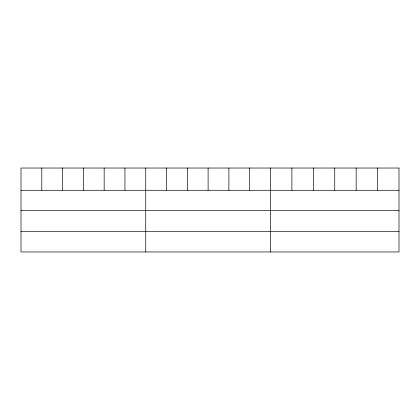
<?xml version="1.0" encoding="UTF-8"?>
<svg xmlns="http://www.w3.org/2000/svg" width="420" height="420" viewBox="0 0 420 420"><rect width="100%" height="100%" fill="white"/><g stroke="black" fill="none" stroke-linecap="round" stroke-linejoin="round"><path stroke-width="0.63" d="M21 190.281L399 190.281M21 210.635L399 210.635M21 231.614L399 231.614M377.58 168.032L377.58 190.281M356.16 168.032L356.16 190.281M334.74 168.032L334.74 190.281M313.32 168.032L313.32 190.281M291.9 168.032L291.9 190.281M270.48 168.032L270.48 251.969M249.69 168.032L249.69 190.281M228.9 168.032L228.9 190.281M208.11 168.032L208.11 190.281M187.32 168.032L187.32 190.281M166.53 168.032L166.53 190.281M145.74 168.032L145.74 251.969M124.95 168.032L124.95 190.281M104.16 168.032L104.16 190.281M83.37 168.032L83.37 190.281M62.58 168.032L62.58 190.281M41.79 168.032L41.79 190.281M399 168.032L21 168.032L21 251.969L399 251.969L399 168.032"/></g></svg>
